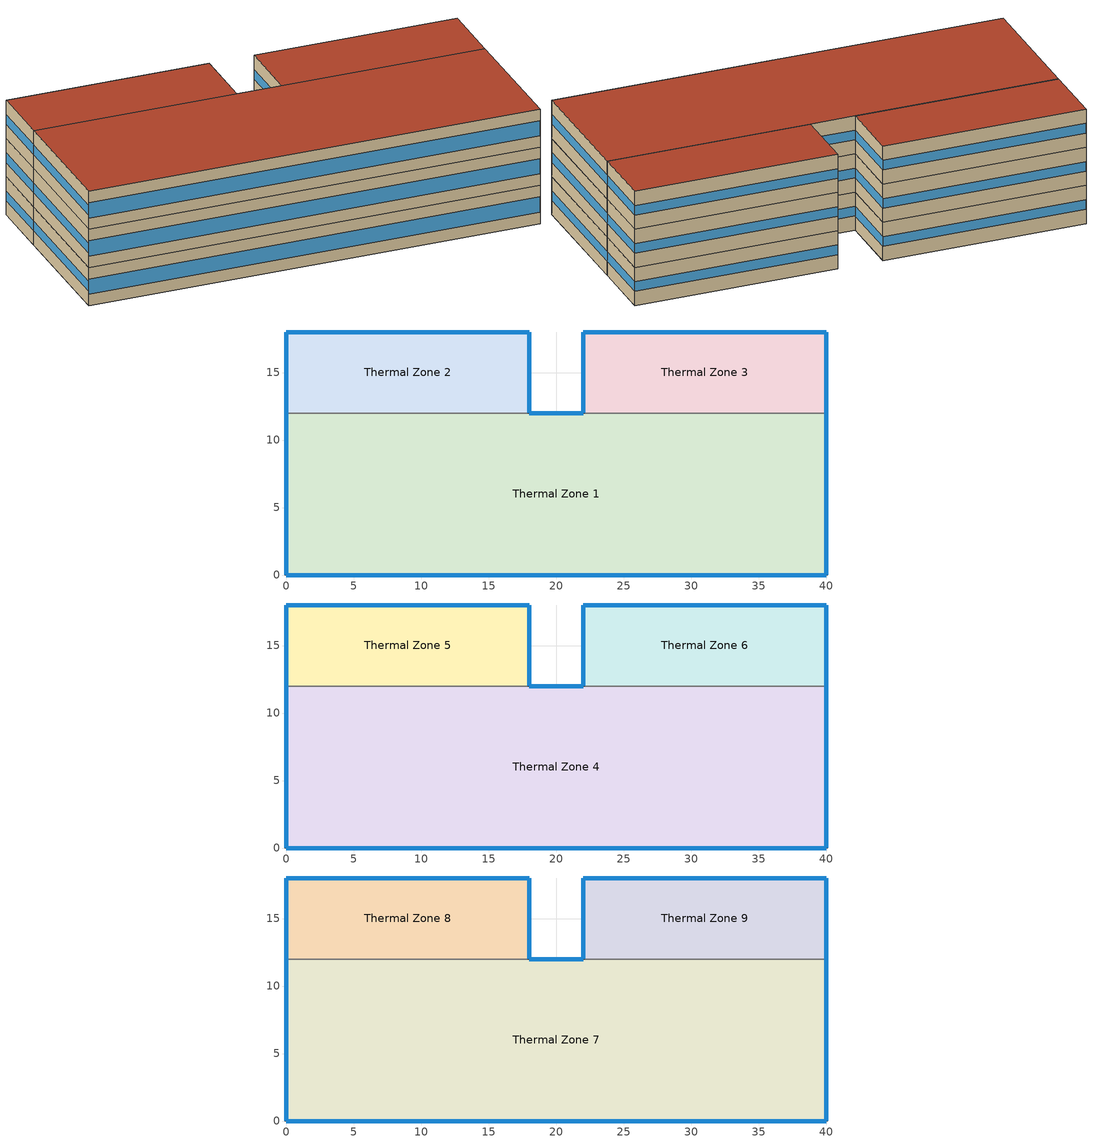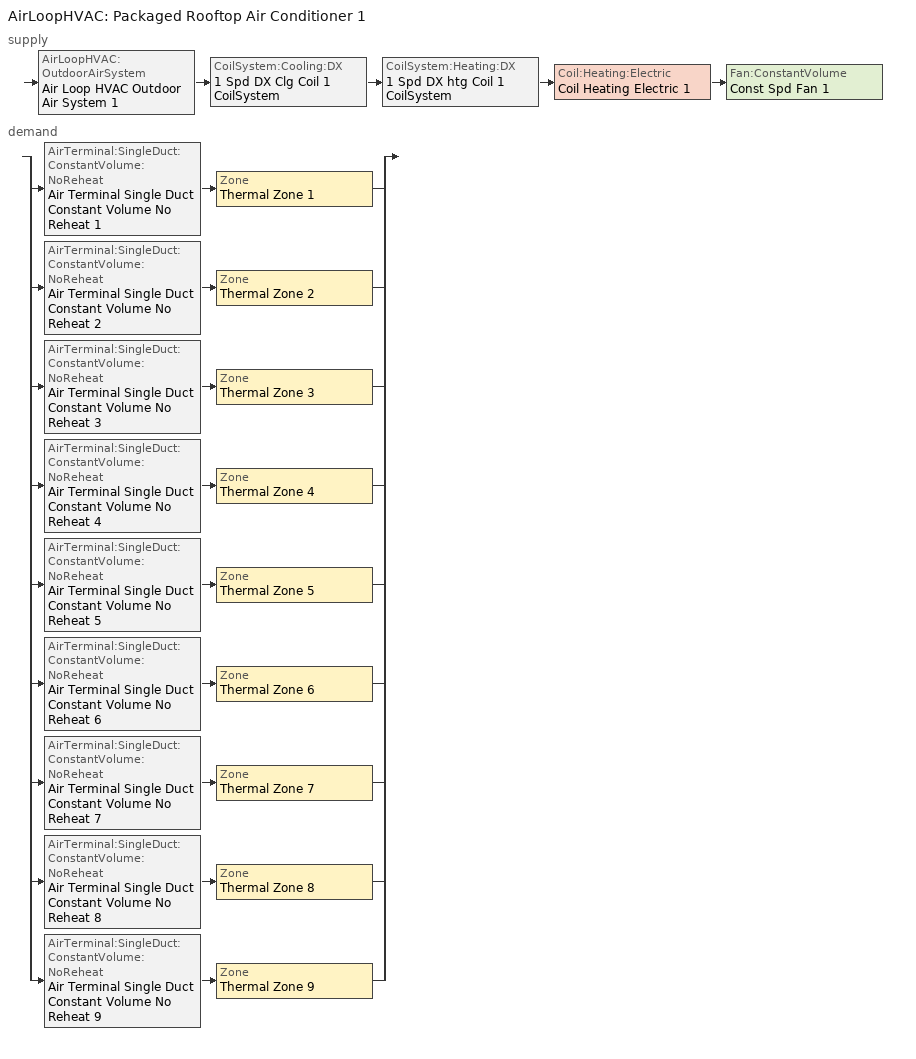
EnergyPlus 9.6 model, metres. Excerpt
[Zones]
Thermal Zone 1
 floor ground (ExtSlabCarpet): 0,0 40,0 40,12 0,12 z0
 wall outside (Ext Wall): 0,12 0,0 40,0 40,12 / 22,12 18,12 z0:3.5
 wall to Thermal Zone 2 (Interior Wall): 18,12 0,12 z0:3.5
 wall to Thermal Zone 3 (Interior Wall): 40,12 22,12 z0:3.5
 window (Ext Window): 40,0.01 40,11.99 / 21.99,12 18.01,12 / 0,11.99 0,0.01 z1.31:2.19; 0.01,0 39.99,0 z1.05:2.45
Thermal Zone 2
 floor ground (ExtSlabCarpet): 0,12 18,12 18,18 0,18 z0
 wall outside (Ext Wall): 18,12 18,18 0,18 0,12 z0:3.5
 window (Ext Window): 18,12.01 18,17.99 / 17.99,18 0.01,18 / 0,17.99 0,12.01 z1.31:2.19
Thermal Zone 3
 floor ground (ExtSlabCarpet): 22,12 40,12 40,18 22,18 z0
 wall outside (Ext Wall): 40,12 40,18 22,18 22,12 z0:3.5
 window (Ext Window): 40,12.01 40,17.99 / 39.99,18 22.01,18 / 22,17.99 22,12.01 z1.31:2.19
Thermal Zone 4
 floor to Thermal Zone 1 (Interior Floor): 0,0 40,0 40,12 0,12 z3.5
 wall outside (Ext Wall): 0,12 0,0 40,0 40,12 / 22,12 18,12 z3.5:7
 wall to Thermal Zone 5 (Interior Wall): 18,12 0,12 z3.5:7
 wall to Thermal Zone 6 (Interior Wall): 40,12 22,12 z3.5:7
 window (Ext Window): 40,0.01 40,11.99 / 21.99,12 18.01,12 / 0,11.99 0,0.01 z4.81:5.69; 0.01,0 39.99,0 z4.55:5.95
Thermal Zone 5
 floor to Thermal Zone 2 (Interior Floor): 0,12 18,12 18,18 0,18 z3.5
 wall outside (Ext Wall): 18,12 18,18 0,18 0,12 z3.5:7
 window (Ext Window): 18,12.01 18,17.99 / 17.99,18 0.01,18 / 0,17.99 0,12.01 z4.81:5.69
Thermal Zone 6
 floor to Thermal Zone 3 (Interior Floor): 22,12 40,12 40,18 22,18 z3.5
 wall outside (Ext Wall): 40,12 40,18 22,18 22,12 z3.5:7
 window (Ext Window): 40,12.01 40,17.99 / 39.99,18 22.01,18 / 22,17.99 22,12.01 z4.81:5.69
Thermal Zone 7
 floor to Thermal Zone 4 (Interior Floor): 0,0 40,0 40,12 0,12 z7
 wall outside (Ext Wall): 0,12 0,0 40,0 40,12 / 22,12 18,12 z7:10.5
 wall to Thermal Zone 8 (Interior Wall): 18,12 0,12 z7:10.5
 wall to Thermal Zone 9 (Interior Wall): 40,12 22,12 z7:10.5
 window (Ext Window): 40,0.01 40,11.99 / 21.99,12 18.01,12 / 0,11.99 0,0.01 z8.31:9.19; 0.01,0 39.99,0 z8.05:9.45
 roof outside (Ext Roof): 0,0 40,0 40,12 0,12 z10.5
Thermal Zone 8
 floor to Thermal Zone 5 (Interior Floor): 0,12 18,12 18,18 0,18 z7
 wall outside (Ext Wall): 18,12 18,18 0,18 0,12 z7:10.5
 window (Ext Window): 18,12.01 18,17.99 / 17.99,18 0.01,18 / 0,17.99 0,12.01 z8.31:9.19
 roof outside (Ext Roof): 0,12 18,12 18,18 0,18 z10.5
Thermal Zone 9
 floor to Thermal Zone 6 (Interior Floor): 22,12 40,12 40,18 22,18 z7
 wall outside (Ext Wall): 40,12 40,18 22,18 22,12 z7:10.5
 window (Ext Window): 40,12.01 40,17.99 / 39.99,18 22.01,18 / 22,17.99 22,12.01 z8.31:9.19
 roof outside (Ext Roof): 22,12 40,12 40,18 22,18 z10.5
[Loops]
AirLoopHVAC 'Packaged Rooftop Air Conditioner 1'
 supply: AirLoopHVAC:OutdoorAirSystem 'Air Loop HVAC Outdoor Air System 1' > CoilSystem:Cooling:DX '1 Spd DX Clg Coil 1 CoilSystem' > CoilSystem:Heating:DX '1 Spd DX htg Coil 1 CoilSystem' > Coil:Heating:Electric 'Coil Heating Electric 1' > Fan:ConstantVolume 'Const Spd Fan 1'
 demand: split
  | AirTerminal:SingleDuct:ConstantVolume:NoReheat 'Air Terminal Single Duct Constant Volume No Reheat 1' > Zone 'Thermal Zone 1'
  | AirTerminal:SingleDuct:ConstantVolume:NoReheat 'Air Terminal Single Duct Constant Volume No Reheat 2' > Zone 'Thermal Zone 2'
  | AirTerminal:SingleDuct:ConstantVolume:NoReheat 'Air Terminal Single Duct Constant Volume No Reheat 3' > Zone 'Thermal Zone 3'
  | AirTerminal:SingleDuct:ConstantVolume:NoReheat 'Air Terminal Single Duct Constant Volume No Reheat 4' > Zone 'Thermal Zone 4'
  | AirTerminal:SingleDuct:ConstantVolume:NoReheat 'Air Terminal Single Duct Constant Volume No Reheat 5' > Zone 'Thermal Zone 5'
  | AirTerminal:SingleDuct:ConstantVolume:NoReheat 'Air Terminal Single Duct Constant Volume No Reheat 6' > Zone 'Thermal Zone 6'
  | AirTerminal:SingleDuct:ConstantVolume:NoReheat 'Air Terminal Single Duct Constant Volume No Reheat 7' > Zone 'Thermal Zone 7'
  | AirTerminal:SingleDuct:ConstantVolume:NoReheat 'Air Terminal Single Duct Constant Volume No Reheat 8' > Zone 'Thermal Zone 8'
  | AirTerminal:SingleDuct:ConstantVolume:NoReheat 'Air Terminal Single Duct Constant Volume No Reheat 9' > Zone 'Thermal Zone 9'
[Building]
Building 1: North Axis {deg}=-0
[Site:Location]
Washington Dc Dulles IntL Ar: Latitude {deg}=38.98; Longitude {deg}=-77.47; Time Zone {hr}=-5; Elevation {m}=82
[SizingPeriod:DesignDay] Day of Month=21; Dry-Bulb Temperature Range Modifier Type=DefaultMultipliers; Barometric Pressure {Pa}=86790; Rain Indicator=No; Snow Indicator=No; Daylight Saving Time Indicator=No; Begin Environment Reset Mode=FullResetAtBeginEnvironment
Name | Month | Day Type | Maximum Dry-Bulb Temperature {C} | Daily Dry-Bulb Temperature Range {deltaC} | Humidity Condition Type | Wetbulb or DewPoint at Maximum Dry-Bulb {C} | Wind Speed {m/s} | Wind Direction {deg} | Solar Model Indicator | ASHRAE Clear Sky Optical Depth for Beam Irradiance (taub) | ASHRAE Clear Sky Optical Depth for Diffuse Irradiance (taud) | Enthalpy at Maximum Dry-Bulb {J/kg} | Sky Clearness
SALT-LAKE-CITY-IAP Ann Clg .4% Condns DB=>MWB | 7 | SummerDesignDay | 36.5 | 14.4 | Wetbulb | 17.1 | 5 | 340 | ASHRAETau | 0.339 | 2.366
SALT-LAKE-CITY-IAP Ann Clg .4% Condns DP=>MDB | 7 | SummerDesignDay | 22.5 | 14.4 | Dewpoint | 15.6 | 5 | 340 | ASHRAETau | 0.339 | 2.366
SALT-LAKE-CITY-IAP Ann Clg .4% Condns Enth=>MDB | 7 | SummerDesignDay | 30.8 | 14.4 | Enthalpy |  | 5 | 340 | ASHRAETau | 0.339 | 2.366 | 59300
SALT-LAKE-CITY-IAP Ann Clg .4% Condns WB=>MDB | 7 | SummerDesignDay | 31.2 | 14.4 | Wetbulb | 19 | 5 | 340 | ASHRAETau | 0.339 | 2.366
SALT-LAKE-CITY-IAP Ann Htg 99.6% Condns DB | 1 | WinterDesignDay | -12.4 | 0 | Wetbulb | -12.4 | 2.6 | 140 | ASHRAEClearSky |  |  |  | 0
SALT-LAKE-CITY-IAP Ann Htg Wind 99.6% Condns WS=>MCDB | 1 | WinterDesignDay | 6.8 | 0 | Wetbulb | 6.8 | 12.4 | 140 | ASHRAEClearSky |  |  |  | 0
SALT-LAKE-CITY-IAP Ann Hum_n 99.6% Condns DP=>MCDB | 1 | WinterDesignDay | -10.7 | 0 | Dewpoint | -16.2 | 2.6 | 140 | ASHRAEClearSky |  |  |  | 0
[Material] Thermal Absorptance=0.9
Name | Roughness | Thickness m | Conductivity W/m-K | Density kg/m3 | Specific Heat J/kg-K | Solar Absorptance | Visible Absorptance
wall brick | Smooth | 0.2 | 0.7 | 1800 | 829 | 0.65 | 0.65
roof concrete | MediumRough | 0.15 | 0.5 | 2243 | 837 | 0.65 | 0.65
Wall Insulation [30]; Roof Insulation [38] | MediumRough | 0.1693 | 0.049 | 265 | 836.8 | 0.7 | 0.7
F16 Acoustic tile | MediumSmooth | 0.0191 | 0.06 | 368 | 590 | 0.3 | 0.3
M11 100mm lightweight concrete | MediumRough | 0.1016 | 0.53 | 1280 | 840 | 0.5 | 0.5
MAT-CC05 4 HW CONCRETE | Rough | 0.1016 | 1.311 | 2240 | 836.8 | 0.85 | 0.85
G01a 19mm gypsum board | MediumSmooth | 0.019 | 0.16 | 800 | 1090 | 0.4 | 0.4
[Material:AirGap]
Name | Thermal Resistance m2-K/W
F04 Wall air space resistance | 0.15
F05 Ceiling air space resistance | 0.18
[Material:NoMass]
CP02 CARPET PAD: Roughness=Smooth; Thermal Resistance m2-K/W=0.1; Thermal Absorptance=0.9; Solar Absorptance=0.8; Visible Absorptance=0.8
[WindowMaterial:SimpleGlazingSystem]
Window Material Simple Glazing System: U-Factor W/m2-K=2.8; Solar Heat Gain Coefficient=0.35
[Construction]
Ext Roof: roof concrete, Roof Insulation [38]
Ext Wall: wall brick, Wall Insulation [30]
Ext Window: Window Material Simple Glazing System
ExtSlabCarpet: MAT-CC05 4 HW CONCRETE, CP02 CARPET PAD
Interior Floor: F16 Acoustic tile, F05 Ceiling air space resistance, M11 100mm lightweight concrete
Interior Wall: G01a 19mm gypsum board, F04 Wall air space resistance, G01a 19mm gypsum board
[Zone]
Thermal Zone 1; Thermal Zone 2; Thermal Zone 3: 0, 0, 0, 0, , 1, , , , , , Yes
Thermal Zone 4; Thermal Zone 5; Thermal Zone 6: 0, 0, 0, 3.5, , 1, , , , , , Yes
Thermal Zone 7; Thermal Zone 8; Thermal Zone 9: 0, 0, 0, 7, , 1, , , , , , Yes
[Controller:MechanicalVentilation]
Controller Mechanical Ventilation 1: Availability Schedule=Always On Discrete; Demand Controlled Ventilation=No; System Outdoor Air Method=ZoneSum; Zone or ZoneList Name 1=Thermal Zone 1; Design Specification Outdoor Air Object Name 1=Ventilation 1; Zone or ZoneList Name 2=Thermal Zone 2; Design Specification Outdoor Air Object Name 2=Ventilation 2; Zone or ZoneList Name 3=Thermal Zone 3; Design Specification Outdoor Air Object Name 3=Ventilation 3; Zone or ZoneList Name 4=Thermal Zone 4; Design Specification Outdoor Air Object Name 4=Ventilation 4; Zone or ZoneList Name 5=Thermal Zone 5; Design Specification Outdoor Air Object Name 5=Ventilation 5; Zone or ZoneList Name 6=Thermal Zone 6; Design Specification Outdoor Air Object Name 6=Ventilation 6; Zone or ZoneList Name 7=Thermal Zone 7; Design Specification Outdoor Air Object Name 7=Ventilation 7; Zone or ZoneList Name 8=Thermal Zone 8; Design Specification Outdoor Air Object Name 8=Ventilation 8; Zone or ZoneList Name 9=Thermal Zone 9; Design Specification Outdoor Air Object Name 9=Ventilation 9
[AirLoopHVAC]
Packaged Rooftop Air Conditioner 1: Design Supply Air Flow Rate m3/s=AutoSize; Design Return Air Flow Fraction of Supply Air Flow=1
[Sizing:System]
Packaged Rooftop Air Conditioner 1: Type of Load to Size On=Sensible; Design Outdoor Air Flow Rate m3/s=Autosize; Central Heating Maximum System Air Flow Ratio=0.3; Preheat Design Temperature C=7; Preheat Design Humidity Ratio kgWater/kgDryAir=0.008; Precool Design Temperature C=12.8; Precool Design Humidity Ratio kgWater/kgDryAir=0.008; Central Cooling Design Supply Air Temperature C=14; Central Heating Design Supply Air Temperature C=45; Type of Zone Sum to Use=NonCoincident; 100% Outdoor Air in Cooling=Yes; 100% Outdoor Air in Heating=Yes; Central Cooling Design Supply Air Humidity Ratio kgWater/kgDryAir=0.0085; Central Heating Design Supply Air Humidity Ratio kgWater/kgDryAir=0.008; Cooling Supply Air Flow Rate Method=DesignDay; Cooling Supply Air Flow Rate m3/s=0; Cooling Supply Air Flow Rate Per Floor Area m3/s-m2=0.00996765; Cooling Fraction of Autosized Cooling Supply Air Flow Rate=1; Cooling Supply Air Flow Rate Per Unit Cooling Capacity m3/s-W=3.94755e-05; Heating Supply Air Flow Rate Method=DesignDay; Heating Supply Air Flow Rate m3/s=0; Heating Supply Air Flow Rate Per Floor Area m3/s-m2=0.00996765; Heating Fraction of Autosized Heating Supply Air Flow Rate=1; Heating Fraction of Autosized Cooling Supply Air Flow Rate=1; Heating Supply Air Flow Rate Per Unit Heating Capacity m3/s-W=3.15882e-05; System Outdoor Air Method=ZoneSum; Zone Maximum Outdoor Air Fraction dimensionless=1; Cooling Design Capacity Method=CoolingDesignCapacity; Cooling Design Capacity W=Autosize; Cooling Design Capacity Per Floor Area W/m2=234.7; Fraction of Autosized Cooling Design Capacity=1; Heating Design Capacity Method=HeatingDesignCapacity; Heating Design Capacity W=Autosize; Heating Design Capacity Per Floor Area W/m2=157; Fraction of Autosized Heating Design Capacity=1; Central Cooling Capacity Control Method=OnOff; Occupant Diversity=Autosize
[AvailabilityManager:Scheduled] Schedule=Always On Discrete
Packaged Rooftop Air Conditioner 1 Availability Manager; Air Loop HVAC Outdoor Air System 1 Availability Manager
[Controller:OutdoorAir]
Controller Outdoor Air 1: Minimum Outdoor Air Flow Rate m3/s=0; Maximum Outdoor Air Flow Rate m3/s=Autosize; Economizer Control Type=NoEconomizer; Economizer Control Action Type=ModulateFlow; Economizer Maximum Limit Dry-Bulb Temperature C=28; Economizer Maximum Limit Enthalpy J/kg=64000; Economizer Minimum Limit Dry-Bulb Temperature C=-100; Lockout Type=NoLockout; Minimum Limit Type=FixedMinimum; Mechanical Ventilation Controller=Controller Mechanical Ventilation 1; High Humidity Control=No; Control High Indoor Humidity Based on Outdoor Humidity Ratio=Yes; Heat Recovery Bypass Control Type=BypassWhenWithinEconomizerLimits
[SetpointManager:MixedAir] Control Variable=Temperature
Name | Setpoint Node or NodeList
Node Air Deck Mixed 1 OS Default SPM | Node Air Deck Mixed 1
Node Air Deck Cooling 1 OS Default SPM | Node Air Deck Cooling 1
Node Air Deck Heating 1 OS Default SPM | Node Air Deck Heating 1
Node Air Deck Elec Heating 1 OS Default SPM | Node Air Deck Elec Heating 1
[CoilSystem:Cooling:DX]
1 Spd DX Clg Coil 1 CoilSystem: Availability Schedule=Always On Discrete hvac_library; Cooling Coil=1 Spd DX Clg Coil 1
[Coil:Cooling:DX:SingleSpeed]
1 Spd DX Clg Coil 1: Availability Schedule=Always On Discrete hvac_library; Gross Rated Total Cooling Capacity W=Autosize; Gross Rated Sensible Heat Ratio=Autosize; Gross Rated Cooling COP W/W=3.45; Rated Air Flow Rate m3/s=Autosize; Rated Evaporator Fan Power Per Volume Flow Rate W/(m3/s)=773.3; Total Cooling Capacity Function of Temperature Curve=OS:Curve:Biquadratic 1; Total Cooling Capacity Function of Flow Fraction Curve=OS:Curve:Quadratic 1; Energy Input Ratio Function of Temperature Curve=OS:Curve:Biquadratic 2; Energy Input Ratio Function of Flow Fraction Curve=OS:Curve:Quadratic 2; Part Load Fraction Correlation Curve=OS:Curve:Quadratic 3; Minimum Outdoor Dry-Bulb Temperature for Compressor Operation C=-25; Condenser Type=AirCooled; Evaporative Condenser Effectiveness=0; Evaporative Condenser Air Flow Rate m3/s=Autosize; Evaporative Condenser Pump Rated Power Consumption W=Autosize; Crankcase Heater Capacity W=0; Maximum Outdoor Dry-Bulb Temperature for Crankcase Heater Operation C=0; Basin Heater Capacity W/K=0; Basin Heater Setpoint Temperature C=10
[CoilSystem:Heating:DX]
1 Spd DX htg Coil 1 CoilSystem: Availability Schedule=Always On Discrete hvac_library; Heating Coil=1 Spd DX htg Coil 1
[Coil:Heating:DX:SingleSpeed]
1 Spd DX htg Coil 1: Availability Schedule=Always On Discrete hvac_library; Gross Rated Heating Capacity W=Autosize; Gross Rated Heating COP W/W=3.8; Rated Air Flow Rate m3/s=Autosize; Rated Supply Fan Power Per Volume Flow Rate W/(m3/s)=773.3; Heating Capacity Function of Temperature Curve=Curve Cubic 1; Heating Capacity Function of Flow Fraction Curve=Curve Cubic 2; Energy Input Ratio Function of Temperature Curve=Curve Cubic 3; Energy Input Ratio Function of Flow Fraction Curve=Curve Quadratic 4; Part Load Fraction Correlation Curve=Curve Quadratic 5; Minimum Outdoor Dry-Bulb Temperature for Compressor Operation C=-8; Maximum Outdoor Dry-Bulb Temperature for Defrost Operation C=5; Crankcase Heater Capacity W=0; Maximum Outdoor Dry-Bulb Temperature for Crankcase Heater Operation C=10; Defrost Strategy=Resistive; Defrost Control=Timed; Defrost Time Period Fraction=0.166667; Resistive Defrost Heater Capacity W=2000
[Coil:Heating:Electric]
Coil Heating Electric 1: Availability Schedule=Always On Discrete hvac_library; Efficiency=1; Nominal Capacity W=Autosize
[Fan:ConstantVolume]
Const Spd Fan 1: Availability Schedule=Always On Discrete; Fan Total Efficiency=0.75; Pressure Rise Pa=900; Maximum Flow Rate m3/s=Autosize; Motor Efficiency=0.9; Motor In Airstream Fraction=1
[SetpointManager:SingleZone:Reheat]
Setpoint Manager Single Zone Reheat 1: Control Variable=Temperature; Minimum Supply Air Temperature C=-99; Maximum Supply Air Temperature C=99; Control Zone=Thermal Zone 1; Setpoint Node or NodeList=Node Air Deck Supply 1
[ZoneControl:Thermostat] Temperature Difference Between Cutout And Setpoint deltaC=0
Name | Zone or ZoneList | Control Type Schedule | Control 1
Thermal Zone 1 Thermostat | Thermal Zone 1 | Thermal Zone 1 Thermostat Schedule | Thermostat Setpoint Dual Setpoint 1
Thermal Zone 2 Thermostat | Thermal Zone 2 | Thermal Zone 2 Thermostat Schedule | Thermostat Setpoint Dual Setpoint 2
Thermal Zone 3 Thermostat | Thermal Zone 3 | Thermal Zone 3 Thermostat Schedule | Thermostat Setpoint Dual Setpoint 3
Thermal Zone 4 Thermostat | Thermal Zone 4 | Thermal Zone 4 Thermostat Schedule | Thermostat Setpoint Dual Setpoint 4
Thermal Zone 5 Thermostat | Thermal Zone 5 | Thermal Zone 5 Thermostat Schedule | Thermostat Setpoint Dual Setpoint 5
Thermal Zone 6 Thermostat | Thermal Zone 6 | Thermal Zone 6 Thermostat Schedule | Thermostat Setpoint Dual Setpoint 6
Thermal Zone 7 Thermostat | Thermal Zone 7 | Thermal Zone 7 Thermostat Schedule | Thermostat Setpoint Dual Setpoint 7
Thermal Zone 8 Thermostat | Thermal Zone 8 | Thermal Zone 8 Thermostat Schedule | Thermostat Setpoint Dual Setpoint 8
Thermal Zone 9 Thermostat | Thermal Zone 9 | Thermal Zone 9 Thermostat Schedule | Thermostat Setpoint Dual Setpoint 9
[ThermostatSetpoint:DualSetpoint]
Name | Heating Setpoint Temperature Schedule | Cooling Setpoint Temperature Schedule
Thermostat Setpoint Dual Setpoint 1 | HtgSetp 1 | ClgSetp 1
Thermostat Setpoint Dual Setpoint 2 | HtgSetp 2 | ClgSetp 2
Thermostat Setpoint Dual Setpoint 3 | HtgSetp 3 | ClgSetp 3
Thermostat Setpoint Dual Setpoint 4 | HtgSetp 4 | ClgSetp 4
Thermostat Setpoint Dual Setpoint 5 | HtgSetp 5 | ClgSetp 5
Thermostat Setpoint Dual Setpoint 6 | HtgSetp 6 | ClgSetp 6
Thermostat Setpoint Dual Setpoint 7 | HtgSetp 7 | ClgSetp 7
Thermostat Setpoint Dual Setpoint 8 | HtgSetp 8 | ClgSetp 8
Thermostat Setpoint Dual Setpoint 9 | HtgSetp 9 | ClgSetp 9
[AirTerminal:SingleDuct:ConstantVolume:NoReheat] Availability Schedule=Always On Discrete; Maximum Air Flow Rate m3/s=AutoSize
Air Terminal Single Duct Constant Volume No Reheat 1; Air Terminal Single Duct Constant Volume No Reheat 2; Air Terminal Single Duct Constant Volume No Reheat 3; Air Terminal Single Duct Constant Volume No Reheat 4; Air Terminal Single Duct Constant Volume No Reheat 5; Air Terminal Single Duct Constant Volume No Reheat 6; Air Terminal Single Duct Constant Volume No Reheat 7; Air Terminal Single Duct Constant Volume No Reheat 8; Air Terminal Single Duct Constant Volume No Reheat 9
[Zone equipment]
Thermal Zone 1: Air Terminal Single Duct Constant Volume No Reheat 1
Thermal Zone 2: Air Terminal Single Duct Constant Volume No Reheat 2
Thermal Zone 3: Air Terminal Single Duct Constant Volume No Reheat 3
Thermal Zone 4: Air Terminal Single Duct Constant Volume No Reheat 4
Thermal Zone 5: Air Terminal Single Duct Constant Volume No Reheat 5
Thermal Zone 6: Air Terminal Single Duct Constant Volume No Reheat 6
Thermal Zone 7: Air Terminal Single Duct Constant Volume No Reheat 7
Thermal Zone 8: Air Terminal Single Duct Constant Volume No Reheat 8
Thermal Zone 9: Air Terminal Single Duct Constant Volume No Reheat 9
[Sizing:Zone] Zone Cooling Design Supply Air Temperature Input Method=SupplyAirTemperature; Zone Cooling Design Supply Air Temperature C=14; Zone Cooling Design Supply Air Temperature Difference deltaC=11.11; Zone Heating Design Supply Air Temperature Input Method=SupplyAirTemperature; Zone Heating Design Supply Air Temperature C=45; Zone Heating Design Supply Air Temperature Difference deltaC=11.11; Zone Cooling Design Supply Air Humidity Ratio kgWater/kgDryAir=0.0085; Zone Heating Design Supply Air Humidity Ratio kgWater/kgDryAir=0.008; Cooling Design Air Flow Method=DesignDay; Cooling Design Air Flow Rate m3/s=0; Cooling Minimum Air Flow per Zone Floor Area m3/s-m2=0.000762; Cooling Minimum Air Flow m3/s=0; Cooling Minimum Air Flow Fraction=0; Heating Design Air Flow Method=DesignDay; Heating Design Air Flow Rate m3/s=0; Heating Maximum Air Flow per Zone Floor Area m3/s-m2=0.002032; Heating Maximum Air Flow m3/s=0.141576; Heating Maximum Air Flow Fraction=0.3; Account for Dedicated Outdoor Air System=No
Name | Design Specification Outdoor Air Object
Thermal Zone 1 | Ventilation 1
Thermal Zone 2 | Ventilation 2
Thermal Zone 3 | Ventilation 3
Thermal Zone 4 | Ventilation 4
Thermal Zone 5 | Ventilation 5
Thermal Zone 6 | Ventilation 6
Thermal Zone 7 | Ventilation 7
Thermal Zone 8 | Ventilation 8
Thermal Zone 9 | Ventilation 9
[DesignSpecification:OutdoorAir] Outdoor Air Method=Sum; Outdoor Air Flow per Person m3/s-person=0; Outdoor Air Flow per Zone Floor Area m3/s-m2=0; Outdoor Air Flow per Zone m3/s=0; Outdoor Air Flow Air Changes per Hour 1/hr=1.2
Ventilation 1; Ventilation 2; Ventilation 3; Ventilation 4; Ventilation 5; Ventilation 6; Ventilation 7; Ventilation 8; Ventilation 9
[Schedule:Day:Interval]
HtgSetp Summer Design Day 1; HtgSetp Summer Design Day 2; HtgSetp Summer Design Day 3; HtgSetp Summer Design Day 4; HtgSetp Summer Design Day 5; HtgSetp Summer Design Day 6; HtgSetp Summer Design Day 7; HtgSetp Summer Design Day 8; HtgSetp Summer Design Day 9: No, 24:00, 15.6
HtgSetp Winter Design Day 1; HtgSetp Winter Design Day 2; HtgSetp Winter Design Day 3; HtgSetp Winter Design Day 4; HtgSetp Winter Design Day 5; HtgSetp Winter Design Day 6; HtgSetp Winter Design Day 7; HtgSetp Winter Design Day 8; HtgSetp Winter Design Day 9: No, 24:00, 21
ClgSetp Summer Design Day 1; ClgSetp Summer Design Day 2; ClgSetp Summer Design Day 3; ClgSetp Summer Design Day 4; ClgSetp Summer Design Day 5; ClgSetp Summer Design Day 6; ClgSetp Summer Design Day 7; ClgSetp Summer Design Day 8; ClgSetp Summer Design Day 9: No, 06:00, 26.7, 22:00, 24, 24:00, 26.7
ClgSetp Winter Design Day 1; ClgSetp Winter Design Day 2; ClgSetp Winter Design Day 3; ClgSetp Winter Design Day 4; ClgSetp Winter Design Day 5; ClgSetp Winter Design Day 6; ClgSetp Winter Design Day 7; ClgSetp Winter Design Day 8; ClgSetp Winter Design Day 9: No, 24:00, 26.7
ClgSetp Default Schedule 1; ClgSetp Default Schedule 2; ClgSetp Default Schedule 3; ClgSetp Default Schedule 4; ClgSetp Default Schedule 5; ClgSetp Default Schedule 6; ClgSetp Default Schedule 7; ClgSetp Default Schedule 8; ClgSetp Default Schedule 9: Temperature 37, No, 01:00, 28, 02:00, 28, 03:00, 28, 04:00, 28, 05:00, 28, 06:00, 28, 07:00, 28, 08:00, 28, 09:00, 24, 10:00, 24, 11:00, 24, 12:00, 24, 13:00, 24, 14:00, 24, 15:00, 24, 16:00, 24, 17:00, 28, 18:00, 28, 19:00, 28, 20:00, 28, 21:00, 28, 22:00, 28, 23:00, 28, 24:00, 28
HtgSetp Default Schedule 1; HtgSetp Default Schedule 2; HtgSetp Default Schedule 3; HtgSetp Default Schedule 4; HtgSetp Default Schedule 5; HtgSetp Default Schedule 6; HtgSetp Default Schedule 7; HtgSetp Default Schedule 8; HtgSetp Default Schedule 9: Temperature 36, No, 01:00, 16, 02:00, 16, 03:00, 16, 04:00, 16, 05:00, 16, 06:00, 16, 07:00, 16, 08:00, 16, 09:00, 20, 10:00, 20, 11:00, 20, 12:00, 20, 13:00, 20, 14:00, 20, 15:00, 20, 16:00, 20, 17:00, 16, 18:00, 16, 19:00, 16, 20:00, 16, 21:00, 16, 22:00, 16, 23:00, 16, 24:00, 16
[Schedule:Week:Daily]
HtgSetp 1 Week Rule - Jan1-Dec31: HtgSetp Default Schedule 1, HtgSetp Default Schedule 1, HtgSetp Default Schedule 1, HtgSetp Default Schedule 1, HtgSetp Default Schedule 1, HtgSetp Default Schedule 1, HtgSetp Default Schedule 1, HtgSetp Default Schedule 1, HtgSetp Summer Design Day 1, HtgSetp Winter Design Day 1, HtgSetp Default Schedule 1, HtgSetp Default Schedule 1
ClgSetp 1 Week Rule - Jan1-Dec31: ClgSetp Default Schedule 1, ClgSetp Default Schedule 1, ClgSetp Default Schedule 1, ClgSetp Default Schedule 1, ClgSetp Default Schedule 1, ClgSetp Default Schedule 1, ClgSetp Default Schedule 1, ClgSetp Default Schedule 1, ClgSetp Summer Design Day 1, ClgSetp Winter Design Day 1, ClgSetp Default Schedule 1, ClgSetp Default Schedule 1
HtgSetp 2 Week Rule - Jan1-Dec31: HtgSetp Default Schedule 2, HtgSetp Default Schedule 2, HtgSetp Default Schedule 2, HtgSetp Default Schedule 2, HtgSetp Default Schedule 2, HtgSetp Default Schedule 2, HtgSetp Default Schedule 2, HtgSetp Default Schedule 2, HtgSetp Summer Design Day 2, HtgSetp Winter Design Day 2, HtgSetp Default Schedule 2, HtgSetp Default Schedule 2
ClgSetp 2 Week Rule - Jan1-Dec31: ClgSetp Default Schedule 2, ClgSetp Default Schedule 2, ClgSetp Default Schedule 2, ClgSetp Default Schedule 2, ClgSetp Default Schedule 2, ClgSetp Default Schedule 2, ClgSetp Default Schedule 2, ClgSetp Default Schedule 2, ClgSetp Summer Design Day 2, ClgSetp Winter Design Day 2, ClgSetp Default Schedule 2, ClgSetp Default Schedule 2
HtgSetp 3 Week Rule - Jan1-Dec31: HtgSetp Default Schedule 3, HtgSetp Default Schedule 3, HtgSetp Default Schedule 3, HtgSetp Default Schedule 3, HtgSetp Default Schedule 3, HtgSetp Default Schedule 3, HtgSetp Default Schedule 3, HtgSetp Default Schedule 3, HtgSetp Summer Design Day 3, HtgSetp Winter Design Day 3, HtgSetp Default Schedule 3, HtgSetp Default Schedule 3
ClgSetp 3 Week Rule - Jan1-Dec31: ClgSetp Default Schedule 3, ClgSetp Default Schedule 3, ClgSetp Default Schedule 3, ClgSetp Default Schedule 3, ClgSetp Default Schedule 3, ClgSetp Default Schedule 3, ClgSetp Default Schedule 3, ClgSetp Default Schedule 3, ClgSetp Summer Design Day 3, ClgSetp Winter Design Day 3, ClgSetp Default Schedule 3, ClgSetp Default Schedule 3
HtgSetp 4 Week Rule - Jan1-Dec31: HtgSetp Default Schedule 4, HtgSetp Default Schedule 4, HtgSetp Default Schedule 4, HtgSetp Default Schedule 4, HtgSetp Default Schedule 4, HtgSetp Default Schedule 4, HtgSetp Default Schedule 4, HtgSetp Default Schedule 4, HtgSetp Summer Design Day 4, HtgSetp Winter Design Day 4, HtgSetp Default Schedule 4, HtgSetp Default Schedule 4
ClgSetp 4 Week Rule - Jan1-Dec31: ClgSetp Default Schedule 4, ClgSetp Default Schedule 4, ClgSetp Default Schedule 4, ClgSetp Default Schedule 4, ClgSetp Default Schedule 4, ClgSetp Default Schedule 4, ClgSetp Default Schedule 4, ClgSetp Default Schedule 4, ClgSetp Summer Design Day 4, ClgSetp Winter Design Day 4, ClgSetp Default Schedule 4, ClgSetp Default Schedule 4
HtgSetp 5 Week Rule - Jan1-Dec31: HtgSetp Default Schedule 5, HtgSetp Default Schedule 5, HtgSetp Default Schedule 5, HtgSetp Default Schedule 5, HtgSetp Default Schedule 5, HtgSetp Default Schedule 5, HtgSetp Default Schedule 5, HtgSetp Default Schedule 5, HtgSetp Summer Design Day 5, HtgSetp Winter Design Day 5, HtgSetp Default Schedule 5, HtgSetp Default Schedule 5
ClgSetp 5 Week Rule - Jan1-Dec31: ClgSetp Default Schedule 5, ClgSetp Default Schedule 5, ClgSetp Default Schedule 5, ClgSetp Default Schedule 5, ClgSetp Default Schedule 5, ClgSetp Default Schedule 5, ClgSetp Default Schedule 5, ClgSetp Default Schedule 5, ClgSetp Summer Design Day 5, ClgSetp Winter Design Day 5, ClgSetp Default Schedule 5, ClgSetp Default Schedule 5
HtgSetp 6 Week Rule - Jan1-Dec31: HtgSetp Default Schedule 6, HtgSetp Default Schedule 6, HtgSetp Default Schedule 6, HtgSetp Default Schedule 6, HtgSetp Default Schedule 6, HtgSetp Default Schedule 6, HtgSetp Default Schedule 6, HtgSetp Default Schedule 6, HtgSetp Summer Design Day 6, HtgSetp Winter Design Day 6, HtgSetp Default Schedule 6, HtgSetp Default Schedule 6
ClgSetp 6 Week Rule - Jan1-Dec31: ClgSetp Default Schedule 6, ClgSetp Default Schedule 6, ClgSetp Default Schedule 6, ClgSetp Default Schedule 6, ClgSetp Default Schedule 6, ClgSetp Default Schedule 6, ClgSetp Default Schedule 6, ClgSetp Default Schedule 6, ClgSetp Summer Design Day 6, ClgSetp Winter Design Day 6, ClgSetp Default Schedule 6, ClgSetp Default Schedule 6
HtgSetp 7 Week Rule - Jan1-Dec31: HtgSetp Default Schedule 7, HtgSetp Default Schedule 7, HtgSetp Default Schedule 7, HtgSetp Default Schedule 7, HtgSetp Default Schedule 7, HtgSetp Default Schedule 7, HtgSetp Default Schedule 7, HtgSetp Default Schedule 7, HtgSetp Summer Design Day 7, HtgSetp Winter Design Day 7, HtgSetp Default Schedule 7, HtgSetp Default Schedule 7
ClgSetp 7 Week Rule - Jan1-Dec31: ClgSetp Default Schedule 7, ClgSetp Default Schedule 7, ClgSetp Default Schedule 7, ClgSetp Default Schedule 7, ClgSetp Default Schedule 7, ClgSetp Default Schedule 7, ClgSetp Default Schedule 7, ClgSetp Default Schedule 7, ClgSetp Summer Design Day 7, ClgSetp Winter Design Day 7, ClgSetp Default Schedule 7, ClgSetp Default Schedule 7
HtgSetp 8 Week Rule - Jan1-Dec31: HtgSetp Default Schedule 8, HtgSetp Default Schedule 8, HtgSetp Default Schedule 8, HtgSetp Default Schedule 8, HtgSetp Default Schedule 8, HtgSetp Default Schedule 8, HtgSetp Default Schedule 8, HtgSetp Default Schedule 8, HtgSetp Summer Design Day 8, HtgSetp Winter Design Day 8, HtgSetp Default Schedule 8, HtgSetp Default Schedule 8
ClgSetp 8 Week Rule - Jan1-Dec31: ClgSetp Default Schedule 8, ClgSetp Default Schedule 8, ClgSetp Default Schedule 8, ClgSetp Default Schedule 8, ClgSetp Default Schedule 8, ClgSetp Default Schedule 8, ClgSetp Default Schedule 8, ClgSetp Default Schedule 8, ClgSetp Summer Design Day 8, ClgSetp Winter Design Day 8, ClgSetp Default Schedule 8, ClgSetp Default Schedule 8
HtgSetp 9 Week Rule - Jan1-Dec31: HtgSetp Default Schedule 9, HtgSetp Default Schedule 9, HtgSetp Default Schedule 9, HtgSetp Default Schedule 9, HtgSetp Default Schedule 9, HtgSetp Default Schedule 9, HtgSetp Default Schedule 9, HtgSetp Default Schedule 9, HtgSetp Summer Design Day 9, HtgSetp Winter Design Day 9, HtgSetp Default Schedule 9, HtgSetp Default Schedule 9
ClgSetp 9 Week Rule - Jan1-Dec31: ClgSetp Default Schedule 9, ClgSetp Default Schedule 9, ClgSetp Default Schedule 9, ClgSetp Default Schedule 9, ClgSetp Default Schedule 9, ClgSetp Default Schedule 9, ClgSetp Default Schedule 9, ClgSetp Default Schedule 9, ClgSetp Summer Design Day 9, ClgSetp Winter Design Day 9, ClgSetp Default Schedule 9, ClgSetp Default Schedule 9
[Schedule:Year]
HtgSetp 1: HtgSetp 1 Week Rule - Jan1-Dec31, 1, 1, 12, 31
ClgSetp 1: ClgSetp 1 Week Rule - Jan1-Dec31, 1, 1, 12, 31
HtgSetp 2: HtgSetp 2 Week Rule - Jan1-Dec31, 1, 1, 12, 31
ClgSetp 2: ClgSetp 2 Week Rule - Jan1-Dec31, 1, 1, 12, 31
HtgSetp 3: HtgSetp 3 Week Rule - Jan1-Dec31, 1, 1, 12, 31
ClgSetp 3: ClgSetp 3 Week Rule - Jan1-Dec31, 1, 1, 12, 31
HtgSetp 4: HtgSetp 4 Week Rule - Jan1-Dec31, 1, 1, 12, 31
ClgSetp 4: ClgSetp 4 Week Rule - Jan1-Dec31, 1, 1, 12, 31
HtgSetp 5: HtgSetp 5 Week Rule - Jan1-Dec31, 1, 1, 12, 31
ClgSetp 5: ClgSetp 5 Week Rule - Jan1-Dec31, 1, 1, 12, 31
HtgSetp 6: HtgSetp 6 Week Rule - Jan1-Dec31, 1, 1, 12, 31
ClgSetp 6: ClgSetp 6 Week Rule - Jan1-Dec31, 1, 1, 12, 31
HtgSetp 7: HtgSetp 7 Week Rule - Jan1-Dec31, 1, 1, 12, 31
ClgSetp 7: ClgSetp 7 Week Rule - Jan1-Dec31, 1, 1, 12, 31
HtgSetp 8: HtgSetp 8 Week Rule - Jan1-Dec31, 1, 1, 12, 31
ClgSetp 8: ClgSetp 8 Week Rule - Jan1-Dec31, 1, 1, 12, 31
HtgSetp 9: HtgSetp 9 Week Rule - Jan1-Dec31, 1, 1, 12, 31
ClgSetp 9: ClgSetp 9 Week Rule - Jan1-Dec31, 1, 1, 12, 31
[Schedule:Compact]
Thermal Zone 1 Thermostat Schedule; Thermal Zone 2 Thermostat Schedule; Thermal Zone 3 Thermostat Schedule; Thermal Zone 4 Thermostat Schedule; Thermal Zone 5 Thermostat Schedule; Thermal Zone 6 Thermostat Schedule; Thermal Zone 7 Thermostat Schedule; Thermal Zone 8 Thermostat Schedule; Thermal Zone 9 Thermostat Schedule: Through: 12/31, For: AllDays, Until: 24:00, 4
[Curve:Cubic]
Name | Coefficient1 Constant | Coefficient2 x | Coefficient3 x**2 | Coefficient4 x**3 | Minimum Value of x | Maximum Value of x
Curve Cubic 1 | 0.758746 | 0.027626 | 0.000148716 | 3.4992e-06 | -20 | 20
Curve Cubic 2 | 0.84 | 0.16 | 0 | 0 | 0.5 | 1.5
Curve Cubic 3 | 1.19248 | -0.0300438 | 0.00103745 | -2.3328e-05 | -20 | 20
[Curve:Quadratic]
Name | Coefficient1 Constant | Coefficient2 x | Coefficient3 x**2 | Minimum Value of x | Maximum Value of x
Curve Quadratic 4 | 1.3824 | -0.4336 | 0.0512 | 0 | 1
Curve Quadratic 5 | 0.75 | 0.25 | 0 | 0 | 1
OS:Curve:Quadratic 1 | 0.77136 | 0.34053 | -0.11088 | 0.75918 | 1.13877
OS:Curve:Quadratic 2 | 1.2055 | -0.32953 | 0.12308 | 0.75918 | 1.13877
OS:Curve:Quadratic 3 | 0.771 | 0.229 | 0 | 0 | 1
[Curve:Biquadratic] Minimum Value of x=17; Maximum Value of x=22; Minimum Value of y=13; Maximum Value of y=46
Name | Coefficient1 Constant | Coefficient2 x | Coefficient3 x**2 | Coefficient4 y | Coefficient5 y**2 | Coefficient6 x*y
OS:Curve:Biquadratic 1 | 0.42415 | 0.04426 | -0.00042 | 0.00333 | -8e-05 | -0.00021
OS:Curve:Biquadratic 2 | 1.23649 | -0.02431 | 0.00057 | -0.01434 | 0.00063 | -0.00038
[Schedule:Constant]
Always On Discrete; Always On Discrete hvac_library: 1
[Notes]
wall material
